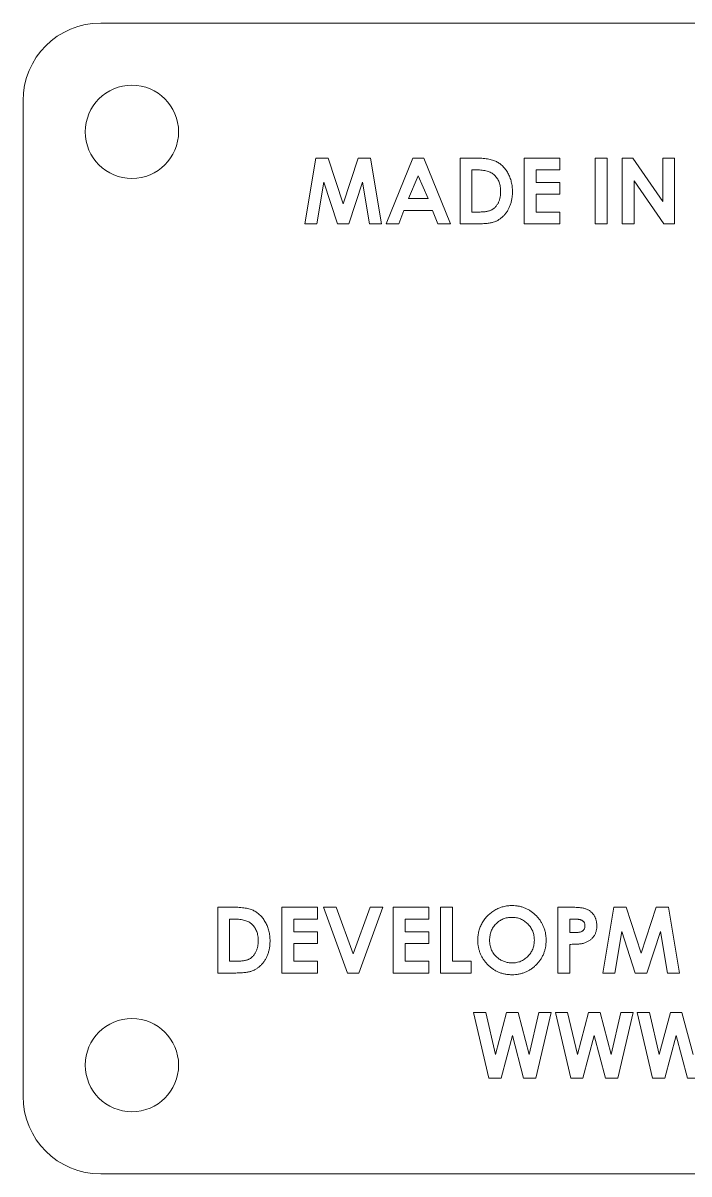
# Model space of a CAD drawing. Header units: millimetres. Extents: x -38.3 to 7.7, y -0.9 to 36.1.
# Drawn here: x -38.3 to -16.9, y -0.88 to 36.12 of the extents above; entities that cross this region are included whole.
import ezdxf

# ---------------------------------------------------------------- set-up
doc = ezdxf.new("R2010")
doc.units = ezdxf.units.MM

msp = doc.modelspace()

# ---------------------------------------------------------------- linework, layer by layer
at = {"color": 7, "linetype": 'Continuous', "lineweight": 15}
for p, q in [((5.2, 36.119), (-35.8, 36.119)), ((-38.3, 33.619), (-38.3, 1.619)), ((-29.246, 29.662), (-28.888, 31.778)), ((-28.888, 31.778), (-28.494, 31.778)), ((-28.494, 31.778), (-28.011, 30.302)), ((-28.011, 30.302), (-27.525, 31.778)), ((-27.525, 31.778), (-27.134, 31.778)), ((-27.134, 31.778), (-26.776, 29.662)), ((-26.627, 29.662), (-25.772, 31.778)), ((-25.772, 31.778), (-25.419, 31.778)), ((-25.419, 31.778), (-24.565, 29.662)), ((-24.253, 31.778), (-23.774, 31.778)), ((-24.253, 29.662), (-24.253, 31.778)), ((-22.19, 31.778), (-21.05, 31.778)), ((-22.19, 29.662), (-22.19, 31.778)), ((-21.05, 31.778), (-21.05, 31.398)), ((-19.911, 31.778), (-19.531, 31.778)), ((-19.911, 29.662), (-19.911, 31.778)), ((-19.531, 31.778), (-19.531, 29.662)), ((-19.042, 31.778), (-18.7, 31.778)), ((-19.042, 29.662), (-19.042, 31.778)), ((-18.7, 31.778), (-17.74, 30.386)), ((-17.74, 30.386), (-17.74, 31.778)), ((-17.74, 31.778), (-17.36, 31.778)), ((-17.36, 31.778), (-17.36, 29.662)), ((-25.596, 31.211), (-25.913, 30.476)), ((-25.279, 30.476), (-25.596, 31.211)), ((-23.873, 31.398), (-23.873, 30.042)), ((-23.728, 31.398), (-23.873, 31.398)), ((-21.05, 31.398), (-21.81, 31.398)), ((-21.81, 31.398), (-21.81, 30.991)), ((-28.635, 30.999), (-28.861, 29.662)), ((-28.198, 29.662), (-28.635, 30.999)), ((-27.387, 30.999), (-27.827, 29.662)), ((-27.161, 29.662), (-27.387, 30.999)), ((-21.81, 30.991), (-21.05, 30.991)), ((-21.05, 30.991), (-21.05, 30.612)), ((-18.662, 31.05), (-18.662, 29.662)), ((-17.705, 29.662), (-18.662, 31.05)), ((-25.913, 30.476), (-25.279, 30.476)), ((-21.81, 30.612), (-21.81, 30.042)), ((-21.05, 30.612), (-21.81, 30.612)), ((-26.057, 30.096), (-26.222, 29.662)), ((-25.135, 30.096), (-26.057, 30.096)), ((-24.97, 29.662), (-25.135, 30.096)), ((-23.873, 30.042), (-23.674, 30.042)), ((-21.81, 30.042), (-21.05, 30.042)), ((-21.05, 30.042), (-21.05, 29.662)), ((-28.861, 29.662), (-29.246, 29.662)), ((-27.827, 29.662), (-28.198, 29.662)), ((-26.776, 29.662), (-27.161, 29.662)), ((-26.222, 29.662), (-26.627, 29.662)), ((-24.565, 29.662), (-24.97, 29.662)), ((-23.767, 29.662), (-24.253, 29.662)), ((-21.05, 29.662), (-22.19, 29.662)), ((-19.531, 29.662), (-19.911, 29.662)), ((-18.662, 29.662), (-19.042, 29.662)), ((-17.36, 29.662), (-17.705, 29.662)), ((-32.043, 7.695), (-31.565, 7.695)), ((-32.043, 5.578), (-32.043, 7.695)), ((-29.981, 7.695), (-28.841, 7.695)), ((-29.981, 5.578), (-29.981, 7.695)), ((-28.841, 7.695), (-28.841, 7.315)), ((-28.638, 7.695), (-28.232, 7.695)), ((-27.872, 5.578), (-28.638, 7.695)), ((-28.232, 7.695), (-27.688, 6.191)), ((-27.688, 6.191), (-27.143, 7.695)), ((-26.738, 7.695), (-27.506, 5.578)), ((-27.143, 7.695), (-26.738, 7.695)), ((-26.399, 7.695), (-25.259, 7.695)), ((-26.399, 5.578), (-26.399, 7.695)), ((-25.259, 7.695), (-25.259, 7.315)), ((-24.879, 5.578), (-24.879, 7.695)), ((-24.879, 7.695), (-24.499, 7.695)), ((-24.499, 7.695), (-24.499, 5.958)), ((-21.107, 7.695), (-20.683, 7.695)), ((-21.107, 5.578), (-21.107, 7.695)), ((-19.669, 5.578), (-19.312, 7.695)), ((-19.312, 7.695), (-18.917, 7.695)), ((-18.917, 7.695), (-18.434, 6.218)), ((-18.434, 6.218), (-17.948, 7.695)), ((-17.948, 7.695), (-17.557, 7.695)), ((-17.557, 7.695), (-17.2, 5.578)), ((-31.663, 7.315), (-31.663, 5.958)), ((-31.518, 7.315), (-31.663, 7.315)), ((-28.841, 7.315), (-29.601, 7.315)), ((-29.601, 7.315), (-29.601, 6.908)), ((-25.259, 7.315), (-26.019, 7.315)), ((-26.019, 7.315), (-26.019, 6.908)), ((-20.608, 7.315), (-20.727, 7.315)), ((-20.727, 7.315), (-20.727, 6.881)), ((-29.601, 6.908), (-28.841, 6.908)), ((-28.841, 6.908), (-28.841, 6.528)), ((-26.019, 6.908), (-25.259, 6.908)), ((-25.259, 6.908), (-25.259, 6.528)), ((-20.727, 6.881), (-20.593, 6.881)), ((-19.058, 6.915), (-19.284, 5.578)), ((-18.621, 5.578), (-19.058, 6.915)), ((-17.81, 6.915), (-18.25, 5.578)), ((-17.584, 5.578), (-17.81, 6.915)), ((-28.841, 6.528), (-29.601, 6.528)), ((-29.601, 6.528), (-29.601, 5.958)), ((-25.259, 6.528), (-26.019, 6.528)), ((-26.019, 6.528), (-26.019, 5.958)), ((-20.727, 6.501), (-20.727, 5.578)), ((-31.663, 5.958), (-31.465, 5.958)), ((-29.601, 5.958), (-28.841, 5.958)), ((-28.841, 5.958), (-28.841, 5.578)), ((-26.019, 5.958), (-25.259, 5.958)), ((-25.259, 5.958), (-25.259, 5.578)), ((-24.499, 5.958), (-23.902, 5.958)), ((-23.902, 5.958), (-23.902, 5.578)), ((-31.557, 5.578), (-32.043, 5.578)), ((-28.841, 5.578), (-29.981, 5.578)), ((-27.506, 5.578), (-27.872, 5.578)), ((-25.259, 5.578), (-26.399, 5.578)), ((-23.902, 5.578), (-24.879, 5.578)), ((-20.727, 5.578), (-21.107, 5.578)), ((-19.284, 5.578), (-19.669, 5.578)), ((-18.25, 5.578), (-18.621, 5.578)), ((-17.2, 5.578), (-17.584, 5.578)), ((-23.331, 2.198), (-23.822, 4.314)), ((-23.822, 4.314), (-23.429, 4.314)), ((-23.429, 4.314), (-23.116, 2.963)), ((-23.116, 2.963), (-22.757, 4.314)), ((-22.757, 4.314), (-22.388, 4.314)), ((-22.388, 4.314), (-22.031, 2.963)), ((-22.031, 2.963), (-21.718, 4.314)), ((-21.325, 4.314), (-21.815, 2.198)), ((-21.718, 4.314), (-21.325, 4.314)), ((-20.699, 2.198), (-21.189, 4.314)), ((-21.189, 4.314), (-20.797, 4.314)), ((-20.797, 4.314), (-20.484, 2.963)), ((-20.484, 2.963), (-20.125, 4.314)), ((-20.125, 4.314), (-19.755, 4.314)), ((-19.755, 4.314), (-19.398, 2.963)), ((-19.398, 2.963), (-19.086, 4.314)), ((-18.693, 4.314), (-19.183, 2.198)), ((-19.086, 4.314), (-18.693, 4.314)), ((-18.067, 2.198), (-18.557, 4.314)), ((-18.557, 4.314), (-18.165, 4.314)), ((-18.165, 4.314), (-17.852, 2.963)), ((-17.852, 2.963), (-17.492, 4.314)), ((-17.492, 4.314), (-17.123, 4.314)), ((-17.123, 4.314), (-16.766, 2.963)), ((-22.573, 3.566), (-22.937, 2.198)), ((-22.212, 2.198), (-22.573, 3.566)), ((-19.941, 3.566), (-20.305, 2.198)), ((-19.579, 2.198), (-19.941, 3.566)), ((-17.309, 3.566), (-17.673, 2.198)), ((-16.947, 2.198), (-17.309, 3.566)), ((-22.937, 2.198), (-23.331, 2.198)), ((-21.815, 2.198), (-22.212, 2.198)), ((-20.305, 2.198), (-20.699, 2.198)), ((-19.183, 2.198), (-19.579, 2.198)), ((-17.673, 2.198), (-18.067, 2.198)), ((-16.55, 2.198), (-16.947, 2.198)), ((-35.8, -0.881), (5.2, -0.881))]:
    msp.add_line(p, q, dxfattribs=at)
for centre in [(-34.8, 32.619), (-34.8, 2.619)]:
    msp.add_circle(centre, 1.5, dxfattribs=at)
for centre, start, end in [((-35.8, 33.619), 90, 180), ((-35.8, 1.619), 180, 270)]:
    msp.add_arc(centre, 2.5, start, end, dxfattribs=at)
for points, knots in [([(-23.774, 31.778), (-23.737, 31.778), (-23.664, 31.778), (-23.56, 31.772), (-23.463, 31.763), (-23.373, 31.751), (-23.29, 31.735), (-23.215, 31.715), (-23.148, 31.692), (-23.087, 31.665), (-23.031, 31.634), (-22.978, 31.598), (-22.928, 31.558), (-22.88, 31.514), (-22.835, 31.465), (-22.792, 31.412), (-22.753, 31.354), (-22.715, 31.292), (-22.681, 31.227), (-22.651, 31.158), (-22.626, 31.087), (-22.606, 31.013), (-22.589, 30.936), (-22.578, 30.856), (-22.571, 30.774), (-22.57, 30.719), (-22.57, 30.69)], [0, 0, 0, 0, 0.060148, 0.116267, 0.168654, 0.217399, 0.262434, 0.303933, 0.34226, 0.377441, 0.411406, 0.445398, 0.479766, 0.514584, 0.550214, 0.587001, 0.624663, 0.663615, 0.703456, 0.74345, 0.784013, 0.825133, 0.867265, 0.910306, 0.954424, 1, 1, 1, 1]), ([(-23.15, 31.229), (-23.165, 31.243), (-23.198, 31.271), (-23.254, 31.305), (-23.316, 31.334), (-23.386, 31.358), (-23.462, 31.376), (-23.544, 31.389), (-23.634, 31.397), (-23.696, 31.398), (-23.728, 31.398)], [0, 0, 0, 0, 0.101663, 0.207636, 0.318745, 0.43668, 0.563507, 0.698681, 0.844447, 1, 1, 1, 1]), ([(-22.95, 30.697), (-22.951, 30.725), (-22.951, 30.779), (-22.961, 30.858), (-22.977, 30.932), (-22.999, 31.001), (-23.026, 31.066), (-23.061, 31.125), (-23.102, 31.18), (-23.134, 31.213), (-23.15, 31.229)], [0, 0, 0, 0, 0.142277, 0.277429, 0.406477, 0.530595, 0.650143, 0.766851, 0.883502, 1, 1, 1, 1]), ([(-22.57, 30.69), (-22.571, 30.65), (-22.573, 30.572), (-22.589, 30.457), (-22.614, 30.346), (-22.65, 30.241), (-22.694, 30.143), (-22.746, 30.053), (-22.807, 29.972), (-22.875, 29.9), (-22.948, 29.838), (-23.024, 29.785), (-23.104, 29.743), (-23.174, 29.716), (-23.235, 29.7), (-23.289, 29.69), (-23.35, 29.681), (-23.418, 29.674), (-23.494, 29.668), (-23.578, 29.665), (-23.67, 29.662), (-23.734, 29.662), (-23.767, 29.662)], [0, 0, 0, 0, 0.0657729, 0.1294779, 0.1914301, 0.2524457, 0.311787, 0.3688175, 0.4240915, 0.4784921, 0.5313937, 0.582004, 0.6312013, 0.679503, 0.7055614, 0.7352217, 0.7691325, 0.8068583, 0.8489298, 0.8951167, 0.9454698, 1, 1, 1, 1]), ([(-23.674, 30.042), (-23.651, 30.042), (-23.605, 30.042), (-23.54, 30.046), (-23.479, 30.05), (-23.423, 30.057), (-23.373, 30.066), (-23.327, 30.077), (-23.286, 30.09), (-23.25, 30.105), (-23.217, 30.123), (-23.187, 30.144), (-23.157, 30.167), (-23.129, 30.192), (-23.103, 30.221), (-23.078, 30.252), (-23.055, 30.286), (-23.033, 30.323), (-23.014, 30.362), (-22.996, 30.403), (-22.982, 30.447), (-22.97, 30.493), (-22.961, 30.541), (-22.954, 30.591), (-22.951, 30.643), (-22.95, 30.679), (-22.95, 30.697)], [0, 0, 0, 0, 0.062615, 0.120429, 0.174199, 0.223725, 0.269028, 0.310765, 0.348115, 0.382378, 0.414753, 0.447195, 0.480045, 0.513739, 0.547963, 0.582918, 0.619315, 0.657124, 0.695687, 0.735514, 0.775823, 0.817652, 0.860743, 0.905387, 0.951998, 1, 1, 1, 1]), ([(-31.565, 7.695), (-31.527, 7.694), (-31.455, 7.694), (-31.351, 7.688), (-31.253, 7.679), (-31.164, 7.667), (-31.081, 7.652), (-31.006, 7.632), (-30.939, 7.609), (-30.878, 7.581), (-30.822, 7.55), (-30.769, 7.515), (-30.719, 7.475), (-30.671, 7.43), (-30.626, 7.381), (-30.583, 7.328), (-30.544, 7.27), (-30.506, 7.208), (-30.472, 7.143), (-30.442, 7.074), (-30.417, 7.003), (-30.396, 6.929), (-30.38, 6.852), (-30.369, 6.773), (-30.362, 6.691), (-30.361, 6.635), (-30.361, 6.607)], [0, 0, 0, 0, 0.060148, 0.116267, 0.168654, 0.217399, 0.262434, 0.303933, 0.34226, 0.377441, 0.411406, 0.445398, 0.479766, 0.514584, 0.550214, 0.587001, 0.624663, 0.663615, 0.703456, 0.74345, 0.784013, 0.825133, 0.867265, 0.910306, 0.954424, 1, 1, 1, 1]), ([(-23.685, 6.637), (-23.685, 6.662), (-23.684, 6.712), (-23.677, 6.786), (-23.665, 6.858), (-23.649, 6.929), (-23.629, 6.998), (-23.603, 7.065), (-23.574, 7.132), (-23.539, 7.196), (-23.501, 7.258), (-23.459, 7.317), (-23.414, 7.372), (-23.365, 7.425), (-23.312, 7.474), (-23.257, 7.52), (-23.198, 7.561), (-23.136, 7.6), (-23.071, 7.636), (-23.005, 7.666), (-22.937, 7.692), (-22.869, 7.712), (-22.799, 7.729), (-22.728, 7.74), (-22.655, 7.748), (-22.606, 7.749), (-22.582, 7.749)], [0, 0, 0, 0, 0.043114, 0.085683, 0.127594, 0.169059, 0.210432, 0.251811, 0.293444, 0.335381, 0.377477, 0.418688, 0.459873, 0.500873, 0.541873, 0.583212, 0.624763, 0.666988, 0.70937, 0.751103, 0.792568, 0.833545, 0.874827, 0.916018, 0.957859, 1, 1, 1, 1]), ([(-22.582, 7.749), (-22.545, 7.748), (-22.473, 7.746), (-22.366, 7.73), (-22.263, 7.705), (-22.164, 7.669), (-22.069, 7.623), (-21.978, 7.567), (-21.891, 7.5), (-21.809, 7.424), (-21.734, 7.342), (-21.668, 7.253), (-21.612, 7.16), (-21.566, 7.063), (-21.531, 6.961), (-21.506, 6.855), (-21.49, 6.744), (-21.488, 6.668), (-21.487, 6.63)], [0, 0, 0, 0, 0.0633956, 0.1251573, 0.1856495, 0.2459767, 0.3061084, 0.3673506, 0.4299021, 0.49454, 0.5593726, 0.6224097, 0.6843574, 0.7458066, 0.8074303, 0.8699955, 0.9339279, 1, 1, 1, 1]), ([(-20.683, 7.695), (-20.656, 7.695), (-20.602, 7.694), (-20.525, 7.691), (-20.454, 7.686), (-20.389, 7.68), (-20.33, 7.671), (-20.277, 7.66), (-20.229, 7.648), (-20.187, 7.633), (-20.15, 7.615), (-20.114, 7.597), (-20.082, 7.574), (-20.05, 7.551), (-20.021, 7.524), (-19.994, 7.495), (-19.969, 7.463), (-19.946, 7.429), (-19.926, 7.394), (-19.907, 7.356), (-19.893, 7.316), (-19.88, 7.275), (-19.871, 7.232), (-19.864, 7.187), (-19.86, 7.141), (-19.859, 7.109), (-19.859, 7.093)], [0, 0, 0, 0, 0.070781, 0.136552, 0.197012, 0.252923, 0.303687, 0.349719, 0.39124, 0.428479, 0.463057, 0.49715, 0.531002, 0.564226, 0.597701, 0.631421, 0.665597, 0.700451, 0.735881, 0.771092, 0.806975, 0.843534, 0.88094, 0.919294, 0.95918, 1, 1, 1, 1]), ([(-30.941, 7.145), (-30.956, 7.159), (-30.988, 7.187), (-31.045, 7.221), (-31.107, 7.25), (-31.176, 7.274), (-31.252, 7.293), (-31.335, 7.305), (-31.425, 7.314), (-31.486, 7.314), (-31.518, 7.315)], [0, 0, 0, 0, 0.101663, 0.207636, 0.318745, 0.43668, 0.563507, 0.698681, 0.844447, 1, 1, 1, 1]), ([(-30.741, 6.613), (-30.741, 6.641), (-30.742, 6.695), (-30.752, 6.774), (-30.767, 6.848), (-30.789, 6.917), (-30.817, 6.982), (-30.852, 7.041), (-30.893, 7.097), (-30.925, 7.129), (-30.941, 7.145)], [0, 0, 0, 0, 0.1422767, 0.2774285, 0.4064772, 0.5305951, 0.6501429, 0.7668507, 0.8835021, 1, 1, 1, 1]), ([(-22.588, 7.369), (-22.613, 7.368), (-22.662, 7.367), (-22.733, 7.357), (-22.802, 7.341), (-22.868, 7.318), (-22.93, 7.289), (-22.99, 7.253), (-23.046, 7.21), (-23.099, 7.162), (-23.147, 7.108), (-23.19, 7.051), (-23.225, 6.989), (-23.255, 6.925), (-23.277, 6.856), (-23.293, 6.785), (-23.303, 6.71), (-23.305, 6.658), (-23.305, 6.632)], [0, 0, 0, 0, 0.064609, 0.127512, 0.188521, 0.248708, 0.308598, 0.368812, 0.429888, 0.492802, 0.555743, 0.617485, 0.678969, 0.740198, 0.80236, 0.866245, 0.931707, 1, 1, 1, 1]), ([(-21.867, 6.635), (-21.868, 6.66), (-21.869, 6.71), (-21.879, 6.783), (-21.896, 6.853), (-21.919, 6.919), (-21.948, 6.984), (-21.984, 7.044), (-22.027, 7.102), (-22.076, 7.156), (-22.129, 7.206), (-22.187, 7.25), (-22.246, 7.287), (-22.309, 7.317), (-22.375, 7.34), (-22.443, 7.357), (-22.515, 7.367), (-22.563, 7.368), (-22.588, 7.369)], [0, 0, 0, 0, 0.065939, 0.129791, 0.192175, 0.253617, 0.314719, 0.376282, 0.438973, 0.503175, 0.567329, 0.629651, 0.69065, 0.751238, 0.811754, 0.872788, 0.93554, 1, 1, 1, 1]), ([(-20.339, 7.273), (-20.345, 7.276), (-20.359, 7.283), (-20.384, 7.292), (-20.412, 7.299), (-20.444, 7.305), (-20.479, 7.309), (-20.519, 7.313), (-20.562, 7.314), (-20.592, 7.315), (-20.608, 7.315)], [0, 0, 0, 0, 0.082101, 0.173825, 0.278953, 0.396639, 0.527316, 0.671298, 0.828754, 1, 1, 1, 1]), ([(-20.593, 6.881), (-20.568, 6.881), (-20.523, 6.881), (-20.462, 6.885), (-20.413, 6.891), (-20.374, 6.9), (-20.343, 6.914), (-20.316, 6.93), (-20.293, 6.95), (-20.274, 6.973), (-20.258, 6.999), (-20.247, 7.029), (-20.24, 7.06), (-20.239, 7.083), (-20.239, 7.094)], [0, 0, 0, 0, 0.15516, 0.285496, 0.390503, 0.470975, 0.538446, 0.603655, 0.666587, 0.730199, 0.794945, 0.860228, 0.928121, 1, 1, 1, 1]), ([(-20.239, 7.094), (-20.239, 7.104), (-20.24, 7.123), (-20.245, 7.151), (-20.252, 7.177), (-20.263, 7.2), (-20.277, 7.222), (-20.295, 7.241), (-20.315, 7.259), (-20.331, 7.268), (-20.339, 7.273)], [0, 0, 0, 0, 0.1377877, 0.2673412, 0.3904443, 0.5117779, 0.629509, 0.7478291, 0.8718853, 1, 1, 1, 1]), ([(-19.859, 7.093), (-19.859, 7.076), (-19.86, 7.041), (-19.865, 6.99), (-19.875, 6.942), (-19.887, 6.895), (-19.905, 6.851), (-19.924, 6.809), (-19.949, 6.77), (-19.976, 6.733), (-20.007, 6.698), (-20.04, 6.666), (-20.077, 6.637), (-20.115, 6.611), (-20.157, 6.587), (-20.2, 6.566), (-20.247, 6.547), (-20.28, 6.538), (-20.296, 6.533)], [0, 0, 0, 0, 0.068875, 0.135349, 0.199289, 0.26155, 0.322915, 0.382772, 0.442844, 0.502652, 0.562749, 0.62274, 0.682687, 0.743329, 0.805013, 0.868067, 0.933111, 1, 1, 1, 1]), ([(-30.361, 6.607), (-30.362, 6.567), (-30.364, 6.488), (-30.379, 6.373), (-30.405, 6.262), (-30.44, 6.158), (-30.484, 6.059), (-30.537, 5.969), (-30.598, 5.888), (-30.666, 5.816), (-30.739, 5.754), (-30.815, 5.701), (-30.895, 5.659), (-30.965, 5.633), (-31.026, 5.616), (-31.08, 5.607), (-31.14, 5.598), (-31.209, 5.591), (-31.285, 5.585), (-31.369, 5.581), (-31.461, 5.578), (-31.524, 5.578), (-31.557, 5.578)], [0, 0, 0, 0, 0.0657729, 0.1294779, 0.1914301, 0.2524457, 0.311787, 0.3688175, 0.4240915, 0.4784921, 0.5313937, 0.582004, 0.6312013, 0.679503, 0.7055614, 0.7352217, 0.7691325, 0.8068583, 0.8489298, 0.8951167, 0.9454698, 1, 1, 1, 1]), ([(-31.465, 5.958), (-31.441, 5.958), (-31.396, 5.958), (-31.33, 5.962), (-31.27, 5.966), (-31.214, 5.974), (-31.163, 5.982), (-31.118, 5.994), (-31.077, 6.006), (-31.041, 6.022), (-31.008, 6.039), (-30.977, 6.06), (-30.948, 6.083), (-30.92, 6.109), (-30.894, 6.137), (-30.869, 6.168), (-30.846, 6.202), (-30.824, 6.239), (-30.805, 6.278), (-30.787, 6.32), (-30.773, 6.363), (-30.761, 6.409), (-30.752, 6.457), (-30.745, 6.507), (-30.742, 6.56), (-30.741, 6.595), (-30.741, 6.613)], [0, 0, 0, 0, 0.062615, 0.120429, 0.174199, 0.223725, 0.269028, 0.310765, 0.348115, 0.382378, 0.414753, 0.447195, 0.480045, 0.513739, 0.547963, 0.582918, 0.619315, 0.657124, 0.695687, 0.735514, 0.775823, 0.817652, 0.860743, 0.905387, 0.951998, 1, 1, 1, 1]), ([(-22.579, 5.524), (-22.618, 5.525), (-22.694, 5.526), (-22.806, 5.543), (-22.914, 5.568), (-23.015, 5.605), (-23.112, 5.651), (-23.204, 5.708), (-23.291, 5.776), (-23.371, 5.852), (-23.445, 5.936), (-23.509, 6.025), (-23.564, 6.117), (-23.608, 6.214), (-23.643, 6.314), (-23.668, 6.418), (-23.682, 6.527), (-23.684, 6.6), (-23.685, 6.637)], [0, 0, 0, 0, 0.066749, 0.131152, 0.193732, 0.255326, 0.316388, 0.378027, 0.440406, 0.504557, 0.568658, 0.630986, 0.692288, 0.752615, 0.8132, 0.874016, 0.936158, 1, 1, 1, 1]), ([(-23.305, 6.632), (-23.304, 6.603), (-23.303, 6.546), (-23.291, 6.463), (-23.271, 6.385), (-23.241, 6.312), (-23.205, 6.242), (-23.16, 6.178), (-23.107, 6.119), (-23.066, 6.084), (-23.045, 6.066)], [0, 0, 0, 0, 0.134807, 0.264199, 0.388462, 0.509942, 0.63041, 0.750671, 0.873455, 1, 1, 1, 1]), ([(-22.58, 5.904), (-22.556, 5.904), (-22.508, 5.906), (-22.438, 5.916), (-22.37, 5.932), (-22.305, 5.955), (-22.243, 5.985), (-22.184, 6.022), (-22.128, 6.065), (-22.075, 6.114), (-22.026, 6.168), (-21.984, 6.225), (-21.947, 6.286), (-21.918, 6.35), (-21.895, 6.417), (-21.879, 6.487), (-21.869, 6.56), (-21.868, 6.61), (-21.867, 6.635)], [0, 0, 0, 0, 0.064147, 0.126212, 0.186841, 0.246936, 0.307256, 0.368151, 0.430071, 0.493875, 0.557981, 0.62087, 0.682525, 0.744036, 0.805889, 0.868968, 0.933247, 1, 1, 1, 1]), ([(-21.487, 6.63), (-21.488, 6.592), (-21.49, 6.517), (-21.505, 6.408), (-21.53, 6.302), (-21.565, 6.201), (-21.61, 6.105), (-21.665, 6.013), (-21.731, 5.926), (-21.805, 5.844), (-21.886, 5.769), (-21.972, 5.703), (-22.063, 5.648), (-22.158, 5.602), (-22.257, 5.567), (-22.361, 5.542), (-22.468, 5.527), (-22.542, 5.525), (-22.579, 5.524)], [0, 0, 0, 0, 0.065722, 0.129508, 0.191722, 0.253161, 0.314316, 0.375952, 0.43862, 0.502973, 0.567129, 0.629552, 0.690477, 0.751072, 0.811668, 0.872929, 0.935501, 1, 1, 1, 1]), ([(-20.296, 6.533), (-20.307, 6.53), (-20.33, 6.524), (-20.369, 6.518), (-20.414, 6.513), (-20.465, 6.508), (-20.522, 6.505), (-20.585, 6.503), (-20.654, 6.501), (-20.702, 6.501), (-20.727, 6.501)], [0, 0, 0, 0, 0.077373, 0.167614, 0.272108, 0.390016, 0.521363, 0.667272, 0.82681, 1, 1, 1, 1]), ([(-23.045, 6.066), (-23.028, 6.053), (-22.994, 6.028), (-22.941, 5.995), (-22.885, 5.966), (-22.828, 5.944), (-22.769, 5.926), (-22.707, 5.913), (-22.644, 5.905), (-22.602, 5.904), (-22.58, 5.904)], [0, 0, 0, 0, 0.127991, 0.253098, 0.376184, 0.498936, 0.621526, 0.745707, 0.871575, 1, 1, 1, 1])]:
    msp.add_open_spline(points, degree=3, knots=knots, dxfattribs=at)

doc.saveas('drawing.dxf')
